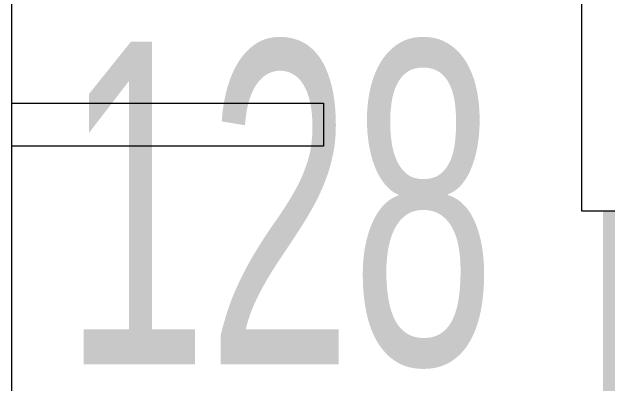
# Model space of a CAD drawing. Header units: metres. Extents: x -201 to 705, y -63 to 42.
# Drawn here: x 428.554 to 431.323, y -9.102 to -7.376 of the extents above; entities that cross this region are included whole.
import ezdxf

# ---------------------------------------------------------------- set-up
doc = ezdxf.new("R2010")
doc.units = ezdxf.units.M
for name, color, linetype, lineweight in [('A_AREA', 7, 'Continuous', 9), ('A_TEXT_40', 7, 'Continuous', 9), ('A_WALL', 7, 'Continuous', 9)]:
    doc.layers.add(name, color=color, linetype=linetype, lineweight=lineweight)
doc.styles.add('Arial Narrow_2', font='ARIALN.TTF', dxfattribs={"width": 0.7, "height": 1.5})

msp = doc.modelspace()

# ---------------------------------------------------------------- hatches: boundary and pattern name
at = {"layer": 'A_AREA', "true_color": 0xf5bf94}
msp.add_hatch(color=31, dxfattribs=at).paths.add_polyline_path([(432.5244, -12.05), (433.6745, -12.05), (433.6745, -11.35), (434.9745, -11.35), (434.9745, -5.65), (431.4045, -5.65), (431.4045, -8.3), (431.3045, -8.3), (431.3045, -9.3), (431.4045, -9.3), (431.4045, -12.05), (432.0911, -12.05)])

# ---------------------------------------------------------------- linework, layer by layer
at = {"layer": 'A_WALL', "lineweight": 18}
for p, q in [((428.5545, -12.05), (428.5545, -5.65)), ((431.2045, -5.65), (431.2045, -8.3)), ((431.2045, -8.3), (431.4045, -8.3))]:
    msp.add_line(p, q, dxfattribs=at)
at = {"layer": 'A_WALL'}
for p, q in [((428.5545, -7.8), (430.0045, -7.8)), ((430.0045, -7.8), (430.0045, -8)), ((430.0045, -8), (428.5545, -8))]:
    msp.add_line(p, q, dxfattribs=at)

# ---------------------------------------------------------------- texts
at = {"layer": 'A_TEXT_40', "insert": (428.7966, -7.5144), "char_height": 1.5, "width": 2.441138, "attachment_point": 1, "style": 'Arial Narrow_2'}
msp.add_mtext('128', dxfattribs=at)

doc.saveas('drawing.dxf')
